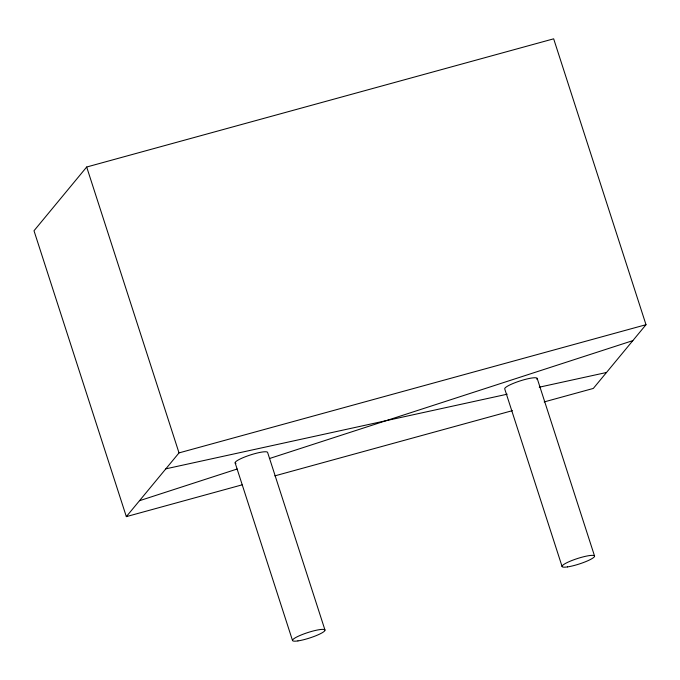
<?xml version="1.0" encoding="UTF-8"?>
<svg xmlns="http://www.w3.org/2000/svg" width="680" height="680" viewBox="0 0 680 680"><rect width="100%" height="100%" fill="white"/><g stroke="black" fill="none" stroke-linecap="round" stroke-linejoin="round"><path stroke-width="1.02" d="M544.162 401.931L593.317 388.433L646 324.7L553.664 38.819L86.683 167.017L34 230.758L126.335 516.63L242.054 484.865M126.335 516.63L179.019 452.897L646 324.7M139.51 500.701L237.167 469.013M269.382 458.558L632.833 340.629M274.83 475.873L512.414 410.644M165.844 468.835L507.187 394.204M539.257 387.2L606.492 372.495M537.183 378.411L594.549 556.019M562.096 566.525L504.73 388.918A17.059 2.873 -17.9 0 1 522.146 380.281A17.059 2.873 -17.9 0 1 536.877 379.296M324.972 630.02L267.606 452.412A17.059 2.873 -17.9 0 0 248.327 455.66A17.059 2.873 -17.9 0 0 235.943 463.445M235.152 462.918L292.519 640.526M86.683 167.017L179.019 452.897M567.511 566.908A17.059 2.873 -17.9 0 0 594.244 556.903A17.059 2.873 -17.9 0 0 573.215 560.005A17.059 2.873 -17.9 0 0 567.511 566.908M297.933 640.909A17.059 2.873 -17.9 0 0 324.666 630.904A17.059 2.873 -17.9 0 0 303.637 634.015A17.059 2.873 -17.9 0 0 297.933 640.909"/></g></svg>
